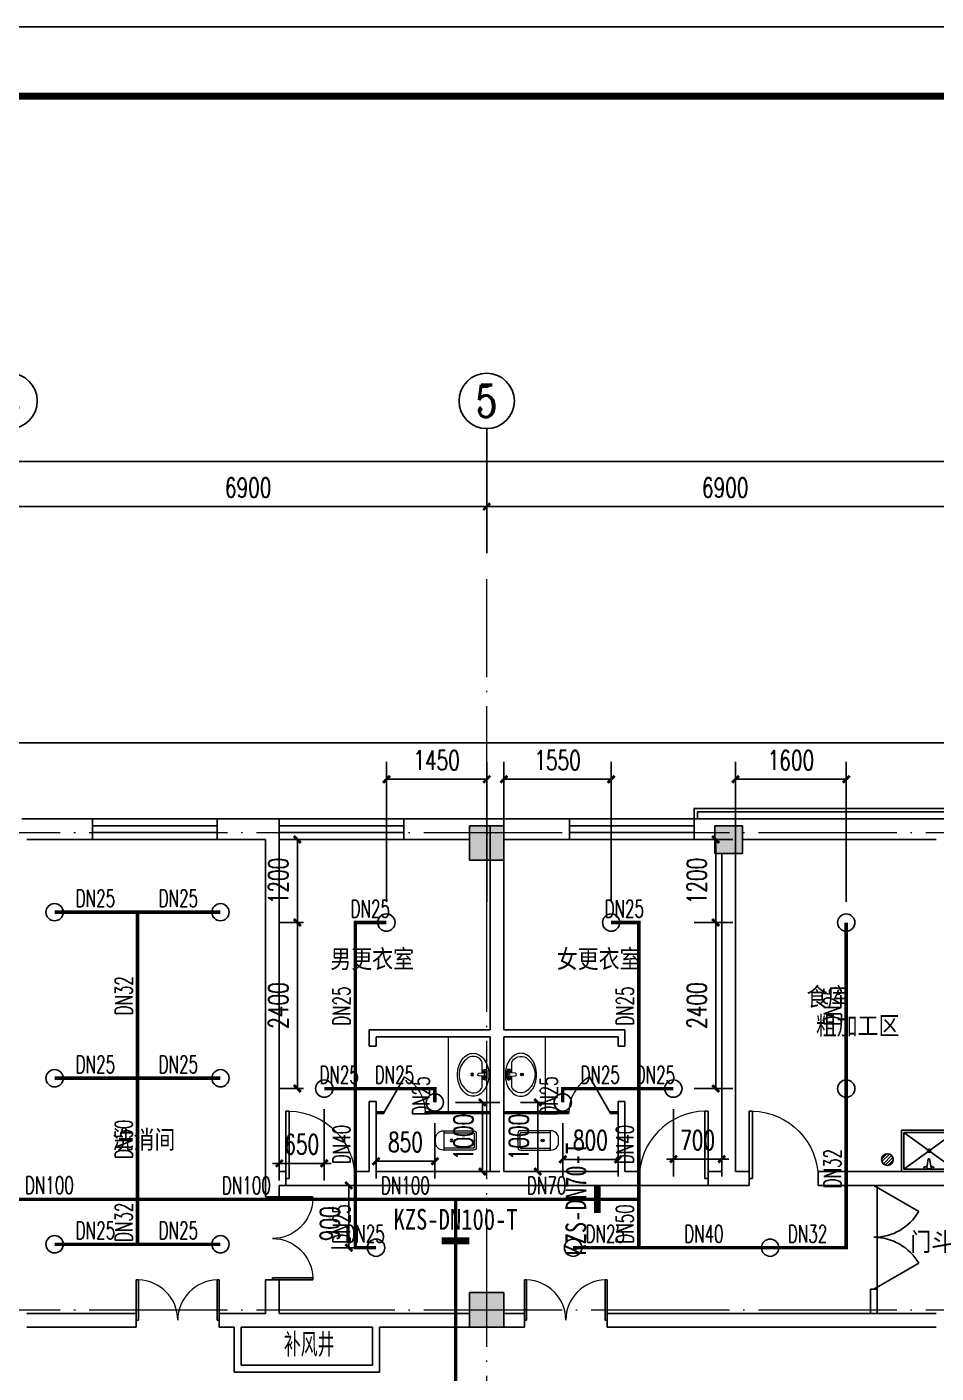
# Model space of a CAD drawing. Extents: x 1475400 to 1714963, y -629303 to -315532.
# Drawn here: x 1622495 to 1635645, y -373725 to -354266 of the extents above; entities that cross this region are included whole.
import ezdxf
from ezdxf.enums import TextEntityAlignment as Align

# ---------------------------------------------------------------- set-up
doc = ezdxf.new("R2010")
doc.units = 0
doc.header["$LTSCALE"] = 1000
doc.linetypes.add('DASH', pattern=[0.35, 0.25, -0.1])
doc.linetypes.add('DOTE', pattern=[2.42, 2, -0.2, 0.02, -0.2])
for name, color, linetype in [('A-ANNO-DIMS', 3, 'Continuous'), ('AXIS', 3, 'Continuous'), ('AXIS_TEXT', 7, 'Continuous'), ('BTTK', 7, 'Continuous'), ('COLUMN', 255, 'Continuous'), ('DOOR_FIRE', 4, 'Continuous'), ('LATRINE', 8, 'Continuous'), ('P-ANNO-DIMS', 4, 'Continuous'), ('P-FLDR', 7, 'Continuous'), ('P-SPRN-IDEN', 4, 'Continuous'), ('P-SPRN-NAZL', 3, 'Continuous'), ('P-SPRN-PIPE', 6, 'Continuous'), ('PUB_DIM', 3, 'Continuous'), ('PUB_HATCH', 8, 'Continuous'), ('PUB_TEXT', 7, 'Continuous'), ('PUB_TITLE', 4, 'Continuous'), ('WALL', 2, 'Continuous'), ('WALL-MOVE', 6, 'Continuous'), ('WINDOW', 4, 'Continuous'), ('建筑底图', 7, 'Continuous'), ('抗震支吊架', 2, 'Continuous'), ('洁具', 253, 'Continuous')]:
    doc.layers.add(name, color=color, linetype=linetype)
doc.layers.add('DOTE', color=8, linetype='DOTE', lineweight=9)
doc.layers.add('LVTRY', color=8, linetype='Continuous', lineweight=9)
doc.styles.add('_TCH_AXIS', font='COMPLEX', dxfattribs={"bigfont": 'GBCBIG'})
doc.styles.add('_TCH_DIM', font='SIMPLEX', dxfattribs={"bigfont": 'GBCBIG'})
doc.styles.add('_TWT_PIPEDN', font='SIMPLEX', dxfattribs={"width": 0.8, "height": 2.5, "bigfont": 'HZTXT'})
doc.styles.add('A_DIM_T3', font='SIMPLEX', dxfattribs={"width": 0.7, "bigfont": 'HZ'})
doc.styles.add('COMPLEX', font='COMPLEX')
doc.styles.add('HZ(TK)', font='geniso.shx', dxfattribs={"width": 0.9, "bigfont": 'hztxt.shx'})
doc.styles.add('kzcad', font='', dxfattribs={"width": 0.8})
doc.styles.get("Standard").update_dxf_attribs({"font": 'geniso.shx', "bigfont": 'hztxt.shx'})
doc.styles.get('kzcad').set_extended_font_data('SimSun')
doc.dimstyles.new('_TCH_ARCH&&100', dxfattribs={"dimtxt": 280, "dimasz": 100, "dimexe": 250, "dimexo": 300, "dimgap": 135, "dimtad": 1, "dimdec": 0, "dimzin": 0, "dimdsep": 46, "dimtxsty": 'A_DIM_T3', "dimblk": 'ARCHTICK', "dimcen": 0.09, "dimclrt": 7, "dimazin": 2, "dimtfac": 1, "dimtdec": 0, "dimtix": 1, "dimtmove": 2, "dimatfit": 3, "dimfxl": 150, "dimtolj": 1, "dimtzin": 0, "dimarcsym": 0})
doc.dimstyles.new('_TWT_ARCH&&100', dxfattribs={"dimtxt": 280, "dimasz": 100, "dimexe": 250, "dimexo": 300, "dimgap": 135, "dimtad": 1, "dimdec": 0, "dimzin": 0, "dimdsep": 46, "dimtxsty": 'A_DIM_T3', "dimblk": 'ARCHTICK', "dimcen": 0.09, "dimclrt": 7, "dimazin": 2, "dimtfac": 1, "dimtdec": 0, "dimtix": 1, "dimtmove": 2, "dimatfit": 3, "dimfxl": 1, "dimtolj": 1, "dimtzin": 0, "dimarcsym": 0})

# ---------------------------------------------------------------- blocks, each defined once
blk = doc.blocks.new('vhtemplate_2019年新竖式图框_A1')
at = {"layer": 'PUB_TITLE', "color": 7}
blk.add_lwpolyline([(0, 594), (841, 594), (841, 0), (0, 0)], close=True, dxfattribs=at)
at = {"layer": 'PUB_TITLE', "const_width": 1}
blk.add_lwpolyline([(25, 10), (831, 10), (831, 584), (25, 584)], close=True, dxfattribs=at)
at = {"layer": 'BTTK', "color": 4, "style": 'HZ(TK)', "width": 0.9}
for tag, p in [('合作单位_001', (795.83, 509.44)), ('建设单位_001', (795.85, 207.44)), ('工程名称_001', (795.62, 174.44)), ('子项名称_001', (805.71, 157.94)), ('图纸名称_001', (795.45, 138.94))]:
    blk.add_attdef(tag, p, '', height=3.5, dxfattribs=at)
for tag, p in [('注册证书号', (808.5, 279)), ('注册印章号', (808.5, 271)), ('设计号', (806, 193)), ('图别', (789.75, 34)), ('图号', (822.25, 34)), ('版本号', (789.75, 26)), ('日期', (822.25, 26))]:
    blk.add_attdef(tag, text='', height=3.5, dxfattribs=at).set_placement(p, align=Align.MIDDLE)
blk = doc.blocks.new('_ArchTick')
at = {"color": 0, "linetype": 'ByBlock', "const_width": 0.4}
blk.add_lwpolyline([(-0.5, -0.5), (0.5, 0.5)], dxfattribs=at)
blk = doc.blocks.new('*D205')
at = {"layer": 'A-ANNO-DIMS', "color": 0, "lineweight": -2, "transparency": 16777216}
for p, q in [((1694914, -301010), (1694914, -300386)), ((1701814, -301010), (1701814, -300386)), ((1694914, -300636), (1701814, -300636))]:
    blk.add_line(p, q, dxfattribs=at)
at = {"layer": 'Defpoints', "color": 0, "transparency": 16777216}
for p in [(1701814, -300636), (1694914, -301310), (1701814, -301310)]:
    blk.add_point(p, dxfattribs=at)
at = {"layer": 'A-ANNO-DIMS', "color": 0, "lineweight": -2, "transparency": 16777216, "xscale": 100, "yscale": 100, "zscale": 100, "rotation": 180}
blk.add_blockref('_ArchTick', (1694914, -300636), dxfattribs=at)
at = {"layer": 'A-ANNO-DIMS', "color": 0, "lineweight": -2, "transparency": 16777216, "xscale": 100, "yscale": 100, "zscale": 100}
blk.add_blockref('_ArchTick', (1701814, -300636), dxfattribs=at)
at = {"layer": 'A-ANNO-DIMS', "color": 7, "transparency": 16777216, "insert": (1698364, -300361), "char_height": 280, "attachment_point": 5, "style": 'A_DIM_T3'}
blk.add_mtext('\\A1;6900', dxfattribs=at)
blk = doc.blocks.new('*D206')
at = {"layer": 'A-ANNO-DIMS', "color": 0, "lineweight": -2, "transparency": 16777216}
for p, q in [((1701814, -301010), (1701814, -300386)), ((1708714, -301010), (1708714, -300386)), ((1701814, -300636), (1708714, -300636))]:
    blk.add_line(p, q, dxfattribs=at)
at = {"layer": 'Defpoints', "color": 0, "transparency": 16777216}
for p in [(1708714, -300636), (1701814, -301310), (1708714, -301310)]:
    blk.add_point(p, dxfattribs=at)
at = {"layer": 'A-ANNO-DIMS', "color": 0, "lineweight": -2, "transparency": 16777216, "xscale": 100, "yscale": 100, "zscale": 100, "rotation": 180}
blk.add_blockref('_ArchTick', (1701814, -300636), dxfattribs=at)
at = {"layer": 'A-ANNO-DIMS', "color": 0, "lineweight": -2, "transparency": 16777216, "xscale": 100, "yscale": 100, "zscale": 100}
blk.add_blockref('_ArchTick', (1708714, -300636), dxfattribs=at)
at = {"layer": 'A-ANNO-DIMS', "color": 7, "transparency": 16777216, "insert": (1705264, -300361), "char_height": 280, "attachment_point": 5, "style": 'A_DIM_T3'}
blk.add_mtext('\\A1;6900', dxfattribs=at)
blk = doc.blocks.new('*D217')
at = {"layer": 'Defpoints', "color": 0, "transparency": 16777216}
for p in [(1708814, -299983), (1672014, -301310), (1708814, -301310)]:
    blk.add_point(p, dxfattribs=at)
at = {"layer": 'PUB_DIM', "color": 0, "lineweight": -2, "transparency": 16777216}
for p, q in [((1672014, -301010), (1672014, -299733)), ((1708814, -301010), (1708814, -299733)), ((1672014, -299983), (1708814, -299983))]:
    blk.add_line(p, q, dxfattribs=at)
at = {"layer": 'PUB_DIM', "color": 0, "lineweight": -2, "transparency": 16777216, "xscale": 100, "yscale": 100, "zscale": 100, "rotation": 180}
blk.add_blockref('_ArchTick', (1672014, -299983), dxfattribs=at)
at = {"layer": 'PUB_DIM', "color": 0, "lineweight": -2, "transparency": 16777216, "xscale": 100, "yscale": 100, "zscale": 100}
blk.add_blockref('_ArchTick', (1708814, -299983), dxfattribs=at)
at = {"layer": 'PUB_DIM', "color": 7, "transparency": 16777216, "insert": (1690414, -299708), "char_height": 280, "attachment_point": 5, "style": 'A_DIM_T3'}
blk.add_mtext('\\A1;36800', dxfattribs=at)
blk = doc.blocks.new('$DorLib2D$00000231')
at = {"color": 0}
for p, q in [((-0.5, 0), (-0.25, 0.433)), ((0.5, 0), (0.25, 0.433))]:
    blk.add_line(p, q, dxfattribs=at)
for centre, start, end in [((-0.5, 0), 0, 60), ((0.5, 0), 120, 180)]:
    blk.add_arc(centre, 0.5, start, end, dxfattribs=at)
blk = doc.blocks.new('$DorLib2D$00000001')
for p, q in [((0.45, 0.975), (0.5, 0.975)), ((0.45, 0), (0.45, 0.975)), ((0.5, 0), (0.5, 0.975)), ((0.5, 0), (0.45, 0))]:
    blk.add_line(p, q)
at = {"lineweight": 13}
blk.add_arc((0.475, 0), 0.975, 91.4693, 180, dxfattribs=at)
blk = doc.blocks.new('$DorLib2D$00000002')
for p, q in [((-0.5, 0), (-0.5, 0.4875)), ((-0.475, 0.4875), (-0.5, 0.4875)), ((-0.475, 0), (-0.475, 0.4875)), ((0.475, 0), (0.475, 0.4875)), ((0.475, 0.4875), (0.5, 0.4875)), ((0.5, 0), (0.5, 0.4875)), ((-0.5, 0), (-0.475, 0)), ((0.5, 0), (0.475, 0))]:
    blk.add_line(p, q)
at = {"lineweight": 13}
for centre, start, end in [((-0.4875, 0), 0, 88.53072), ((0.4875, 0), 91.46928, 180)]:
    blk.add_arc(centre, 0.4875, start, end, dxfattribs=at)
blk = doc.blocks.new('$lvtry$00000196')
at = {"color": 0}
for points in [[(219, -385, 0.106486), (289, -308, 0.130324), (310, -225, 0.130324), (289, -143, 0.106486), (219, -66, 0.084172), (123, -18, 0.073176), (0, 0, 0.073176), (-123, -18, 0.084172), (-219, -66, 0.106486), (-289, -143, 0.130324), (-310, -225, 0.130324), (-289, -308, 0.106486), (-219, -385, 0.084172), (-123, -433, 0.073176), (0, -451, 0.073176), (123, -433, 0.084172)], [(-22, -44), (-17, -142, 1), (21, -142), (26, -44, 0.493794)]]:
    blk.add_lwpolyline(points, format="xyb", close=True, dxfattribs=at)
for points in [[(-218, -329, -0.467303), (-199, -103, -0.154885), (-179, -96), (-17, -96, -0.154885)], [(21, -96), (183, -96, -0.154885), (203, -103, -0.467303), (222, -329, -0.210278), (2, -430, -0.210278), (-218, -329, -0.467303)]]:
    blk.add_lwpolyline(points, format="xyb", dxfattribs=at)
for points in [[(-52, -25), (56, -25)], [(-52, -78), (-20, -78)], [(24, -78), (56, -78)]]:
    blk.add_lwpolyline(points, dxfattribs=at)
for centre, radius in [((-52, -52), 19.4), ((-52, -52), 12.6), ((56, -52), 19.4), ((56, -52), 12.6), ((2, -241), 19.7), ((2, -241), 14.7)]:
    blk.add_circle(centre, radius, dxfattribs=at)
for centre, start, end in [((-52, -52), 90, 270), ((56, -52), 270, 90)]:
    blk.add_arc(centre, 26.5, start, end, dxfattribs=at)
for p in [(2, -62), (2, -241)]:
    blk.add_point(p, dxfattribs=at)
blk = doc.blocks.new('$TCHSYS$APDOOR2D')
blk.add_line((0.5, 0), (0, 0.866))
at = {"lineweight": 13}
blk.add_arc((0.5, 0), 1, 120, 180, dxfattribs=at)
blk = doc.blocks.new('$lvtry$00000201')
at = {"color": 0}
for p, q in [((100, -30, 0), (-100, -30, 0)), ((110, -470, 0), (110, -40, 0)), ((140, -470, 0), (-140, -470, 0))]:
    blk.add_line(p, q, dxfattribs=at)
at = {"color": 0, "elevation": 0}
blk.add_lwpolyline([(140, -40, 0.414214), (100, 0), (-100, 0, 0.414214), (-140, -40), (-140, -480, 0.414214), (-30, -590), (30, -590, 0.414214), (140, -480)], format="xyb", close=True, dxfattribs=at)
blk.add_lwpolyline([(-110, -40), (-110, -470)], dxfattribs=at)
at = {"color": 0}
blk.add_circle((0, -359, 0), 20, dxfattribs=at)
for centre, start, end in [((-100, -40, 0), 90, 180), ((100, -40, 0), 0, 90)]:
    blk.add_arc(centre, 10, start, end, dxfattribs=at)
for p in [(0, 0, 0), (0, -359, 0)]:
    blk.add_point(p, dxfattribs=at)
blk = doc.blocks.new('$WINLIB2D$00000001')
at = {"color": 0}
for points in [[(-0.5, 0.5), (-0.5, -0.5)], [(-0.5, 0.5), (0.5, 0.5)], [(0.5, -0.5), (0.5, 0.5)], [(0.5, 0.167), (-0.5, 0.167)], [(0.5, -0.167), (-0.5, -0.167)], [(-0.5, -0.5), (0.5, -0.5)]]:
    blk.add_lwpolyline(points, dxfattribs=at)
blk = doc.blocks.new('_AXISO')
blk.add_circle((0, 0), 0.5)
at = {"layer": 'AXIS_TEXT', "style": 'COMPLEX', "width": 1.041667}
blk.add_attdef('A', text='', height=0.56, dxfattribs=at).set_placement((-0.25, -0.28), (0.25, -0.28), align=Align.FIT)
blk = doc.blocks.new('$plan$00002809')
at = {"layer": '洁具'}
for p, q in [((33, -33), (380, -285)), ((33, -567), (33, -33)), ((33, -33), (767, -33)), ((420, -285), (767, -33)), ((767, -33), (767, -567)), ((33, -567), (380, -315)), ((383, -300), (417, -300)), ((400, -317), (400, -283)), ((420, -315), (767, -567)), ((767, -567), (33, -567))]:
    blk.add_line(p, q, dxfattribs=at)
blk.add_lwpolyline([(0, -600), (0, 0), (800, 0), (800, -600)], close=True, dxfattribs=at)
for radius in [25, 16.7]:
    blk.add_circle((400, -300), radius, dxfattribs=at)
blk = doc.blocks.new('$TwtSys$00000141')
for p, q in [((-94, 8), (-10, 92)), ((-94, 8), (-10, 92)), ((-87, -35), (35, 87)), ((-87, -35), (35, 87)), ((-66, -66), (66, 66)), ((-66, -66), (66, 66)), ((-32, -87), (88, 33)), ((-32, -87), (88, 33)), ((11, -92), (92, -11)), ((11, -92), (92, -11))]:
    blk.add_line(p, q)
blk.add_circle((0, 0), 94)
blk.add_circle((0, 0), 94)
blk = doc.blocks.new('$TwtSys$00000125')
blk.add_circle((0, 0, 0), 1)
blk = doc.blocks.new('*D503')
at = {"layer": 'Defpoints', "color": 0, "transparency": 16777216}
for p in [(1626406, -367212), (1626795, -367212), (1626795, -369612)]:
    blk.add_point(p, dxfattribs=at)
at = {"layer": 'P-ANNO-DIMS', "color": 0, "lineweight": -2, "transparency": 16777216}
for p, q in [((1626495, -367212), (1626156, -367212)), ((1626406, -369612), (1626406, -367212)), ((1626495, -369612), (1626156, -369612))]:
    blk.add_line(p, q, dxfattribs=at)
at = {"layer": 'P-ANNO-DIMS', "color": 0, "lineweight": -2, "transparency": 16777216, "xscale": 100, "yscale": 100, "zscale": 100}
for p, rotation in [((1626406, -367212), 90), ((1626406, -369612), 270)]:
    blk.add_blockref('_ArchTick', p, dxfattribs=dict(at, rotation=rotation))
at = {"layer": 'P-ANNO-DIMS', "color": 7, "transparency": 16777216, "insert": (1626131, -368412), "char_height": 280, "attachment_point": 5, "rotation": 90, "style": 'A_DIM_T3'}
blk.add_mtext('\\A1;2400', dxfattribs=at)
blk = doc.blocks.new('*D504')
at = {"layer": 'Defpoints', "color": 0, "transparency": 16777216}
for p in [(1626406, -366012), (1626795, -366012), (1626795, -367212)]:
    blk.add_point(p, dxfattribs=at)
at = {"layer": 'P-ANNO-DIMS', "color": 0, "lineweight": -2, "transparency": 16777216}
for p, q in [((1626495, -366012), (1626156, -366012)), ((1626406, -367212), (1626406, -366012)), ((1626495, -367212), (1626156, -367212))]:
    blk.add_line(p, q, dxfattribs=at)
at = {"layer": 'P-ANNO-DIMS', "color": 0, "lineweight": -2, "transparency": 16777216, "xscale": 100, "yscale": 100, "zscale": 100}
for p, rotation in [((1626406, -366012), 90), ((1626406, -367212), 270)]:
    blk.add_blockref('_ArchTick', p, dxfattribs=dict(at, rotation=rotation))
at = {"layer": 'P-ANNO-DIMS', "color": 7, "transparency": 16777216, "insert": (1626131, -366612), "char_height": 280, "attachment_point": 5, "rotation": 90, "style": 'A_DIM_T3'}
blk.add_mtext('\\A1;1200', dxfattribs=at)
blk = doc.blocks.new('*D505')
at = {"layer": 'Defpoints', "color": 0, "transparency": 16777216}
for p in [(1626145, -369612), (1626795, -369612), (1626795, -370693)]:
    blk.add_point(p, dxfattribs=at)
at = {"layer": 'P-ANNO-DIMS', "color": 0, "lineweight": -2, "transparency": 16777216}
for p, q in [((1626145, -369912), (1626145, -370943)), ((1626795, -369912), (1626795, -370943)), ((1626145, -370693), (1626045, -370693)), ((1626145, -370693), (1626795, -370693)), ((1626795, -370693), (1626895, -370693))]:
    blk.add_line(p, q, dxfattribs=at)
at = {"layer": 'P-ANNO-DIMS', "color": 0, "lineweight": -2, "transparency": 16777216, "xscale": 100, "yscale": 100, "zscale": 100}
blk.add_blockref('_ArchTick', (1626145, -370693), dxfattribs=at)
at = {"layer": 'P-ANNO-DIMS', "color": 0, "lineweight": -2, "transparency": 16777216, "xscale": 100, "yscale": 100, "zscale": 100, "rotation": 180}
blk.add_blockref('_ArchTick', (1626795, -370693), dxfattribs=at)
at = {"layer": 'P-ANNO-DIMS', "color": 7, "transparency": 16777216, "insert": (1626470, -370418), "char_height": 280, "attachment_point": 5, "style": 'A_DIM_T3'}
blk.add_mtext('\\A1;650', dxfattribs=at)
blk = doc.blocks.new('*D506')
at = {"layer": 'Defpoints', "color": 0, "transparency": 16777216}
for p in [(1627545, -369812), (1628395, -369812), (1628395, -370662)]:
    blk.add_point(p, dxfattribs=at)
at = {"layer": 'P-ANNO-DIMS', "color": 0, "lineweight": -2, "transparency": 16777216}
for p, q in [((1627545, -370112), (1627545, -370912)), ((1628395, -370112), (1628395, -370912)), ((1627545, -370662), (1628395, -370662))]:
    blk.add_line(p, q, dxfattribs=at)
at = {"layer": 'P-ANNO-DIMS', "color": 0, "lineweight": -2, "transparency": 16777216, "xscale": 100, "yscale": 100, "zscale": 100, "rotation": 180}
blk.add_blockref('_ArchTick', (1627545, -370662), dxfattribs=at)
at = {"layer": 'P-ANNO-DIMS', "color": 0, "lineweight": -2, "transparency": 16777216, "xscale": 100, "yscale": 100, "zscale": 100}
blk.add_blockref('_ArchTick', (1628395, -370662), dxfattribs=at)
at = {"layer": 'P-ANNO-DIMS', "color": 7, "transparency": 16777216, "insert": (1627970, -370387), "char_height": 280, "attachment_point": 5, "style": 'A_DIM_T3'}
blk.add_mtext('\\A1;850', dxfattribs=at)
blk = doc.blocks.new('*D507')
at = {"layer": 'Defpoints', "color": 0, "transparency": 16777216}
for p in [(1628395, -369812), (1629083, -369812), (1628395, -370812)]:
    blk.add_point(p, dxfattribs=at)
at = {"layer": 'P-ANNO-DIMS', "color": 0, "lineweight": -2, "transparency": 16777216}
for p, q in [((1628695, -369812), (1629333, -369812)), ((1629083, -370812), (1629083, -369812)), ((1628695, -370812), (1629333, -370812))]:
    blk.add_line(p, q, dxfattribs=at)
at = {"layer": 'P-ANNO-DIMS', "color": 0, "lineweight": -2, "transparency": 16777216, "xscale": 100, "yscale": 100, "zscale": 100}
for p, rotation in [((1629083, -369812), 90), ((1629083, -370812), 270)]:
    blk.add_blockref('_ArchTick', p, dxfattribs=dict(at, rotation=rotation))
at = {"layer": 'P-ANNO-DIMS', "color": 7, "transparency": 16777216, "insert": (1628808, -370312), "char_height": 280, "attachment_point": 5, "rotation": 90, "style": 'A_DIM_T3'}
blk.add_mtext('\\A1;1000', dxfattribs=at)
blk = doc.blocks.new('*D508')
at = {"layer": 'Defpoints', "color": 0, "transparency": 16777216}
for p in [(1629883, -369812), (1630245, -369812), (1630245, -370812)]:
    blk.add_point(p, dxfattribs=at)
at = {"layer": 'P-ANNO-DIMS', "color": 0, "lineweight": -2, "transparency": 16777216}
for p, q in [((1629945, -369812), (1629633, -369812)), ((1629883, -370812), (1629883, -369812)), ((1629945, -370812), (1629633, -370812))]:
    blk.add_line(p, q, dxfattribs=at)
at = {"layer": 'P-ANNO-DIMS', "color": 0, "lineweight": -2, "transparency": 16777216, "xscale": 100, "yscale": 100, "zscale": 100}
for p, rotation in [((1629883, -369812), 90), ((1629883, -370812), 270)]:
    blk.add_blockref('_ArchTick', p, dxfattribs=dict(at, rotation=rotation))
at = {"layer": 'P-ANNO-DIMS', "color": 7, "transparency": 16777216, "insert": (1629608, -370312), "char_height": 280, "attachment_point": 5, "rotation": 90, "style": 'A_DIM_T3'}
blk.add_mtext('\\A1;1000', dxfattribs=at)
blk = doc.blocks.new('*D509')
at = {"layer": 'Defpoints', "color": 0, "transparency": 16777216}
for p in [(1630245, -369812), (1631045, -369812), (1631045, -370635)]:
    blk.add_point(p, dxfattribs=at)
at = {"layer": 'P-ANNO-DIMS', "color": 0, "lineweight": -2, "transparency": 16777216}
for p, q in [((1630245, -370112), (1630245, -370885)), ((1631045, -370112), (1631045, -370885)), ((1630245, -370635), (1631045, -370635))]:
    blk.add_line(p, q, dxfattribs=at)
at = {"layer": 'P-ANNO-DIMS', "color": 0, "lineweight": -2, "transparency": 16777216, "xscale": 100, "yscale": 100, "zscale": 100, "rotation": 180}
blk.add_blockref('_ArchTick', (1630245, -370635), dxfattribs=at)
at = {"layer": 'P-ANNO-DIMS', "color": 0, "lineweight": -2, "transparency": 16777216, "xscale": 100, "yscale": 100, "zscale": 100}
blk.add_blockref('_ArchTick', (1631045, -370635), dxfattribs=at)
at = {"layer": 'P-ANNO-DIMS', "color": 7, "transparency": 16777216, "insert": (1630645, -370360), "char_height": 280, "attachment_point": 5, "style": 'A_DIM_T3'}
blk.add_mtext('\\A1;800', dxfattribs=at)
blk = doc.blocks.new('*D510')
at = {"layer": 'Defpoints', "color": 0, "transparency": 16777216}
for p in [(1631845, -367212), (1632457, -367212), (1631845, -369612)]:
    blk.add_point(p, dxfattribs=at)
at = {"layer": 'P-ANNO-DIMS', "color": 0, "lineweight": -2, "transparency": 16777216}
for p, q in [((1632145, -367212), (1632707, -367212)), ((1632457, -369612), (1632457, -367212)), ((1632145, -369612), (1632707, -369612))]:
    blk.add_line(p, q, dxfattribs=at)
at = {"layer": 'P-ANNO-DIMS', "color": 0, "lineweight": -2, "transparency": 16777216, "xscale": 100, "yscale": 100, "zscale": 100}
for p, rotation in [((1632457, -367212), 90), ((1632457, -369612), 270)]:
    blk.add_blockref('_ArchTick', p, dxfattribs=dict(at, rotation=rotation))
at = {"layer": 'P-ANNO-DIMS', "color": 7, "transparency": 16777216, "insert": (1632182, -368412), "char_height": 280, "attachment_point": 5, "rotation": 90, "style": 'A_DIM_T3'}
blk.add_mtext('\\A1;2400', dxfattribs=at)
blk = doc.blocks.new('*D511')
at = {"layer": 'Defpoints', "color": 0, "transparency": 16777216}
for p in [(1631845, -366012), (1632457, -366012), (1631845, -367212)]:
    blk.add_point(p, dxfattribs=at)
at = {"layer": 'P-ANNO-DIMS', "color": 0, "lineweight": -2, "transparency": 16777216}
for p, q in [((1632145, -366012), (1632707, -366012)), ((1632457, -367212), (1632457, -366012)), ((1632145, -367212), (1632707, -367212))]:
    blk.add_line(p, q, dxfattribs=at)
at = {"layer": 'P-ANNO-DIMS', "color": 0, "lineweight": -2, "transparency": 16777216, "xscale": 100, "yscale": 100, "zscale": 100}
for p, rotation in [((1632457, -366012), 90), ((1632457, -367212), 270)]:
    blk.add_blockref('_ArchTick', p, dxfattribs=dict(at, rotation=rotation))
at = {"layer": 'P-ANNO-DIMS', "color": 7, "transparency": 16777216, "insert": (1632182, -366612), "char_height": 280, "attachment_point": 5, "rotation": 90, "style": 'A_DIM_T3'}
blk.add_mtext('\\A1;1200', dxfattribs=at)
blk = doc.blocks.new('*D512')
at = {"layer": 'Defpoints', "color": 0, "transparency": 16777216}
for p in [(1629145, -365141), (1627695, -367212), (1629145, -367212)]:
    blk.add_point(p, dxfattribs=at)
at = {"layer": 'P-ANNO-DIMS', "color": 0, "lineweight": -2, "transparency": 16777216}
for p, q in [((1627695, -366912), (1627695, -364891)), ((1629145, -366912), (1629145, -364891)), ((1627695, -365141), (1629145, -365141))]:
    blk.add_line(p, q, dxfattribs=at)
at = {"layer": 'P-ANNO-DIMS', "color": 0, "lineweight": -2, "transparency": 16777216, "xscale": 100, "yscale": 100, "zscale": 100, "rotation": 180}
blk.add_blockref('_ArchTick', (1627695, -365141), dxfattribs=at)
at = {"layer": 'P-ANNO-DIMS', "color": 0, "lineweight": -2, "transparency": 16777216, "xscale": 100, "yscale": 100, "zscale": 100}
blk.add_blockref('_ArchTick', (1629145, -365141), dxfattribs=at)
at = {"layer": 'P-ANNO-DIMS', "color": 7, "transparency": 16777216, "insert": (1628420, -364866), "char_height": 280, "attachment_point": 5, "style": 'A_DIM_T3'}
blk.add_mtext('\\A1;1450', dxfattribs=at)
blk = doc.blocks.new('*D513')
at = {"layer": 'Defpoints', "color": 0, "transparency": 16777216}
for p in [(1630945, -365141), (1629395, -367212), (1630945, -367212)]:
    blk.add_point(p, dxfattribs=at)
at = {"layer": 'P-ANNO-DIMS', "color": 0, "lineweight": -2, "transparency": 16777216}
for p, q in [((1629395, -366912), (1629395, -364891)), ((1630945, -366912), (1630945, -364891)), ((1629395, -365141), (1630945, -365141))]:
    blk.add_line(p, q, dxfattribs=at)
at = {"layer": 'P-ANNO-DIMS', "color": 0, "lineweight": -2, "transparency": 16777216, "xscale": 100, "yscale": 100, "zscale": 100, "rotation": 180}
blk.add_blockref('_ArchTick', (1629395, -365141), dxfattribs=at)
at = {"layer": 'P-ANNO-DIMS', "color": 0, "lineweight": -2, "transparency": 16777216, "xscale": 100, "yscale": 100, "zscale": 100}
blk.add_blockref('_ArchTick', (1630945, -365141), dxfattribs=at)
at = {"layer": 'P-ANNO-DIMS', "color": 7, "transparency": 16777216, "insert": (1630170, -364866), "char_height": 280, "attachment_point": 5, "style": 'A_DIM_T3'}
blk.add_mtext('\\A1;1550', dxfattribs=at)
blk = doc.blocks.new('*D514')
at = {"layer": 'Defpoints', "color": 0, "transparency": 16777216}
for p in [(1631845, -369612), (1632545, -369612), (1632545, -370632)]:
    blk.add_point(p, dxfattribs=at)
at = {"layer": 'P-ANNO-DIMS', "color": 0, "lineweight": -2, "transparency": 16777216}
for p, q in [((1631845, -369912), (1631845, -370882)), ((1632545, -369912), (1632545, -370882)), ((1631845, -370632), (1631745, -370632)), ((1631845, -370632), (1632545, -370632)), ((1632545, -370632), (1632645, -370632))]:
    blk.add_line(p, q, dxfattribs=at)
at = {"layer": 'P-ANNO-DIMS', "color": 0, "lineweight": -2, "transparency": 16777216, "xscale": 100, "yscale": 100, "zscale": 100}
blk.add_blockref('_ArchTick', (1631845, -370632), dxfattribs=at)
at = {"layer": 'P-ANNO-DIMS', "color": 0, "lineweight": -2, "transparency": 16777216, "xscale": 100, "yscale": 100, "zscale": 100, "rotation": 180}
blk.add_blockref('_ArchTick', (1632545, -370632), dxfattribs=at)
at = {"layer": 'P-ANNO-DIMS', "color": 7, "transparency": 16777216, "insert": (1632195, -370357), "char_height": 280, "attachment_point": 5, "style": 'A_DIM_T3'}
blk.add_mtext('\\A1;700', dxfattribs=at)
blk = doc.blocks.new('*D517')
at = {"layer": 'Defpoints', "color": 0, "transparency": 16777216}
for p in [(1634345, -365141), (1632745, -367212), (1634345, -367212)]:
    blk.add_point(p, dxfattribs=at)
at = {"layer": 'P-ANNO-DIMS', "color": 0, "lineweight": -2, "transparency": 16777216}
for p, q in [((1632745, -366912), (1632745, -364891)), ((1634345, -366912), (1634345, -364891)), ((1632745, -365141), (1634345, -365141))]:
    blk.add_line(p, q, dxfattribs=at)
at = {"layer": 'P-ANNO-DIMS', "color": 0, "lineweight": -2, "transparency": 16777216, "xscale": 100, "yscale": 100, "zscale": 100, "rotation": 180}
blk.add_blockref('_ArchTick', (1632745, -365141), dxfattribs=at)
at = {"layer": 'P-ANNO-DIMS', "color": 0, "lineweight": -2, "transparency": 16777216, "xscale": 100, "yscale": 100, "zscale": 100}
blk.add_blockref('_ArchTick', (1634345, -365141), dxfattribs=at)
at = {"layer": 'P-ANNO-DIMS', "color": 7, "transparency": 16777216, "insert": (1633545, -364866), "char_height": 280, "attachment_point": 5, "style": 'A_DIM_T3'}
blk.add_mtext('\\A1;1600', dxfattribs=at)
blk = doc.blocks.new('*D521')
at = {"layer": 'Defpoints', "color": 0, "transparency": 16777216}
for p in [(1627150, -371012), (1627545, -371012), (1627545, -371912)]:
    blk.add_point(p, dxfattribs=at)
at = {"layer": 'P-ANNO-DIMS', "color": 0, "lineweight": -2, "transparency": 16777216}
for p, q in [((1627245, -371012), (1626900, -371012)), ((1627150, -371912), (1627150, -371012)), ((1627245, -371912), (1626900, -371912))]:
    blk.add_line(p, q, dxfattribs=at)
at = {"layer": 'P-ANNO-DIMS', "color": 0, "lineweight": -2, "transparency": 16777216, "xscale": 100, "yscale": 100, "zscale": 100}
for p, rotation in [((1627150, -371012), 90), ((1627150, -371912), 270)]:
    blk.add_blockref('_ArchTick', p, dxfattribs=dict(at, rotation=rotation))
at = {"layer": 'P-ANNO-DIMS', "color": 7, "transparency": 16777216, "insert": (1626875, -371566), "char_height": 280, "attachment_point": 5, "rotation": 90, "style": 'A_DIM_T3'}
blk.add_mtext('\\A1;900', dxfattribs=at)
blk = doc.blocks.new('cDC')
at = {"layer": 'PUB_HATCH'}
for points in [[(1702063.9, -305748), (1702063.9, -305248), (1701563.9, -305248), (1701563.9, -305748)], [(1705513.9, -305648), (1705513.9, -305248), (1705113.9, -305248), (1705113.9, -305648)], [(1702063.9, -312498), (1702063.9, -311998), (1701563.9, -311998), (1701563.9, -312498)]]:
    blk.add_hatch(color=256, dxfattribs=at).paths.add_polyline_path(points)
for points in [[(1691726.9, -304048), (1710013.9, -304048), (1710013.9, -309898)], [(1708913.9, -309247.7), (1709063.9, -309247.7), (1709063.9, -304998), (1708913.9, -304998), (1704814.2, -304998), (1704814.2, -305148)], [(1708913.9, -309197.7), (1709013.9, -309197.7), (1709013.9, -305048), (1708913.9, -305048), (1704864.2, -305048), (1704864.2, -305148)]]:
    blk.add_lwpolyline(points)
at = {"layer": 'AXIS'}
blk.add_line((1701813.9, -301309.6), (1701813.9, -299507.6), dxfattribs=at)
at = {"layer": 'COLUMN'}
for p, q in [((1702063.9, -305248), (1701563.9, -305248)), ((1701563.9, -305248), (1701563.9, -305748)), ((1702063.9, -305748), (1702063.9, -305248)), ((1705513.9, -305248), (1705113.9, -305248)), ((1705113.9, -305248), (1705113.9, -305648)), ((1705513.9, -305648), (1705513.9, -305248)), ((1705113.9, -305648), (1705513.9, -305648)), ((1701563.9, -305748), (1702063.9, -305748)), ((1702063.9, -311998), (1701563.9, -311998)), ((1701563.9, -311998), (1701563.9, -312498)), ((1702063.9, -312498), (1702063.9, -311998)), ((1701563.9, -312498), (1702063.9, -312498))]:
    blk.add_line(p, q, dxfattribs=at)
at = {"layer": 'DOTE'}
for p, q in [((1701813.9, -344239.7), (1701813.9, -301683.3)), ((1667024.4, -305348), (1711285.5, -305348)), ((1667024.4, -312248), (1711285.5, -312248))]:
    blk.add_line(p, q, dxfattribs=at)
at = {"layer": 'LATRINE', "color": 8}
for p, q in [((1700326.1, -309385.5), (1700213.9, -309385.5)), ((1700326.1, -309410.5), (1700326.1, -309385.5)), ((1701863.9, -309385.5), (1700926.1, -309385.5)), ((1700926.1, -309385.5), (1700926.1, -309410.5)), ((1703001.7, -309385.5), (1702063.9, -309385.5)), ((1703713.9, -309385.5), (1703601.7, -309385.5)), ((1703601.7, -309385.5), (1703601.7, -309410.5)), ((1700213.9, -309410.5), (1700326.1, -309410.5)), ((1700926.1, -309410.5), (1701863.9, -309410.5)), ((1702063.9, -309410.5), (1703001.7, -309410.5)), ((1703601.7, -309410.5), (1703713.9, -309410.5))]:
    blk.add_line(p, q, dxfattribs=at)
at = {"layer": 'LATRINE'}
for p, q in [((1701863.9, -309410.5), (1701863.9, -309385.5)), ((1702063.9, -309385.5), (1702063.9, -309410.5)), ((1703001.7, -309410.5), (1703001.7, -309385.5))]:
    blk.add_line(p, q, dxfattribs=at)
at = {"layer": 'LVTRY', "color": 8}
for points in [[(1701863.9, -308298), (1701863.9, -309398), (1701263.9, -309398), (1701263.9, -308298)], [(1702063.9, -308298), (1702063.9, -309398), (1702663.9, -309398), (1702663.9, -308298)]]:
    blk.add_lwpolyline(points, close=True, dxfattribs=at)
at = {"layer": 'WALL'}
for p, q in [((1696113.9, -305148), (1695088.9, -305148)), ((1696113.9, -305448), (1696113.9, -305148)), ((1698713.9, -305148), (1697913.9, -305148)), ((1697913.9, -305148), (1697913.9, -305448)), ((1698813.9, -305148), (1698713.9, -305148)), ((1698813.9, -305448), (1698813.9, -305148)), ((1701813.9, -305148), (1700613.9, -305148)), ((1700613.9, -305148), (1700613.9, -305448)), ((1703013.9, -305148), (1701813.9, -305148)), ((1703013.9, -305448), (1703013.9, -305148)), ((1705313.9, -305148), (1704813.9, -305148)), ((1704813.9, -305148), (1704813.9, -305448)), ((1705413.9, -305148), (1705313.9, -305148)), ((1705413.9, -305248), (1705413.9, -305148)), ((1708913.9, -305148), (1705413.9, -305148)), ((1695163.9, -305448), (1696113.9, -305448)), ((1697913.9, -305448), (1698613.9, -305448)), ((1698613.9, -305448), (1698613.9, -310348)), ((1698813.9, -305448), (1698813.9, -310248)), ((1700613.9, -305448), (1701563.9, -305448)), ((1702063.9, -305448), (1703013.9, -305448)), ((1704813.9, -305448), (1705113.9, -305448)), ((1705313.9, -305348), (1705313.9, -305348)), ((1705363.9, -305348), (1705363.9, -305348)), ((1705413.9, -305348), (1705413.9, -305348)), ((1708313.9, -305448), (1705513.9, -305448)), ((1705213.9, -305648), (1705213.9, -310248)), ((1705413.9, -305648), (1705413.9, -310248)), ((1701863.9, -305748), (1701863.9, -308198)), ((1702063.9, -305748), (1702063.9, -308198)), ((1700113.9, -308198), (1700113.9, -308433.3)), ((1701863.9, -308198), (1700113.9, -308198)), ((1702063.9, -308198), (1703813.9, -308198)), ((1703813.9, -308433.3), (1703813.9, -308198)), ((1700213.9, -308433.3), (1700213.9, -308298)), ((1701863.9, -308298), (1700213.9, -308298)), ((1701863.9, -308298), (1701863.9, -310248)), ((1702063.9, -308298), (1702063.9, -310248)), ((1702063.9, -308298), (1703713.9, -308298)), ((1703713.9, -308298), (1703713.9, -308433.3)), ((1700113.9, -308433.3), (1700213.9, -308433.3)), ((1703713.9, -308433.3), (1703813.9, -308433.3)), ((1700213.9, -309233.3), (1700113.9, -309233.3)), ((1700113.9, -309233.3), (1700113.9, -309398)), ((1700113.9, -309398), (1700113.9, -310248)), ((1700213.9, -309398), (1700213.9, -309233.3)), ((1700213.9, -309398), (1700213.9, -310248)), ((1703813.9, -309233.3), (1703713.9, -309233.3)), ((1703713.9, -309233.3), (1703713.9, -309398)), ((1703713.9, -309398), (1703713.9, -310248)), ((1703813.9, -309398), (1703813.9, -309233.3)), ((1703813.9, -309398), (1703813.9, -310248)), ((1698613.9, -310348), (1698613.9, -310615)), ((1698909.1, -310248), (1698813.9, -310248)), ((1698909.1, -310448), (1698909.1, -310248)), ((1700113.9, -310248), (1699909.1, -310248)), ((1699909.1, -310248), (1699909.1, -310448)), ((1701863.9, -310248), (1700213.9, -310248)), ((1703713.9, -310248), (1702063.9, -310248)), ((1704018.6, -310248), (1703813.9, -310248)), ((1704018.6, -310448), (1704018.6, -310248)), ((1705213.9, -310248), (1705018.6, -310248)), ((1705018.6, -310248), (1705018.6, -310448)), ((1705609.1, -310248), (1705413.9, -310248)), ((1705609.1, -310448), (1705609.1, -310248)), ((1707413.9, -310248), (1706609.1, -310248)), ((1706609.1, -310248), (1706609.1, -310448)), ((1708613.9, -310248), (1707413.9, -310248)), ((1698813.9, -310448), (1698909.1, -310448)), ((1698813.9, -310615), (1698813.9, -310448)), ((1699909.1, -310448), (1700163.9, -310448)), ((1701963.9, -310448), (1700163.9, -310448)), ((1703763.9, -310448), (1701963.9, -310448)), ((1703763.9, -310448), (1704018.6, -310448)), ((1705018.6, -310448), (1705313.9, -310448)), ((1705313.9, -310448), (1705609.1, -310448)), ((1706609.1, -310448), (1707413.9, -310448)), ((1708613.9, -310448), (1707413.9, -310448)), ((1698613.9, -310615), (1698813.9, -310615)), ((1698813.9, -311815), (1698613.9, -311815)), ((1698613.9, -311815), (1698613.9, -312298)), ((1698813.9, -312298), (1698813.9, -311815)), ((1696745.6, -312298), (1695163.9, -312298)), ((1696745.6, -312498), (1696745.6, -312298)), ((1698213.9, -312298), (1697945.6, -312298)), ((1697945.6, -312298), (1697945.6, -312498)), ((1698613.9, -312298), (1698213.9, -312298)), ((1700214, -312298), (1698813.9, -312298)), ((1701563.9, -312298), (1700214, -312298)), ((1702358.7, -312298), (1702063.9, -312298)), ((1702358.7, -312498), (1702358.7, -312298)), ((1707413.9, -312298), (1703558.7, -312298)), ((1703558.7, -312298), (1703558.7, -312498)), ((1708313.9, -312298), (1707413.9, -312298)), ((1695163.9, -312498), (1696745.6, -312498)), ((1697945.6, -312498), (1698163.9, -312498)), ((1698163.9, -312498), (1698163.9, -313148)), ((1698713.9, -312498), (1698263.9, -312498)), ((1698263.9, -312498), (1698263.9, -313048)), ((1700164, -312498), (1698713.9, -312498)), ((1700164, -312498), (1700164, -313048)), ((1701563.9, -312498), (1700264, -312498)), ((1700264, -312498), (1700264, -313148)), ((1702063.9, -312498), (1702358.7, -312498)), ((1703558.7, -312498), (1707413.9, -312498)), ((1708313.9, -312498), (1707413.9, -312498)), ((1700164, -313048), (1698263.9, -313048)), ((1700264, -313148), (1698163.9, -313148))]:
    blk.add_line(p, q, dxfattribs=at)
at = {"layer": 'WALL-MOVE'}
for p, q in [((1707363.9, -310448), (1707463.9, -310448)), ((1707463.9, -311948), (1707363.9, -311948)), ((1707363.9, -311948), (1707363.9, -312298)), ((1707463.9, -312298), (1707463.9, -311948))]:
    blk.add_line(p, q, dxfattribs=at)
at = {"layer": 'WINDOW', "linetype": 'DASH'}
for p, q in [((1700213.9, -308433.3), (1700113.9, -308433.3)), ((1703813.9, -308433.3), (1703713.9, -308433.3)), ((1700113.9, -309233.3), (1700213.9, -309233.3)), ((1703713.9, -309233.3), (1703813.9, -309233.3))]:
    blk.add_line(p, q, dxfattribs=at)
at = {"layer": 'WINDOW'}
for p, q in [((1699909.1, -310448), (1698909.1, -310448)), ((1705018.6, -310448), (1704018.6, -310448)), ((1707463.9, -310448), (1707463.9, -311948))]:
    blk.add_line(p, q, dxfattribs=at)
at = {"layer": '洁具'}
for p, q in [((1708199.8, -310063.9), (1708179, -310186.7)), ((1708220.6, -310063.9), (1708199.8, -310063.9)), ((1708241.5, -310186.7), (1708220.6, -310063.9)), ((1708241.5, -310207.1), (1708179, -310207.1))]:
    blk.add_line(p, q, dxfattribs=at)
for centre in [(1708158.1, -310196.9), (1708262.3, -310196.9)]:
    blk.add_ellipse(centre, major_axis=(-20.8, 0), ratio=0.9817772, start_param=3.1415927, end_param=9.424778, dxfattribs=at)
at = {"layer": 'AXIS'}
ref = blk.add_blockref('_AXISO', (1694913.9, -299107.6), dxfattribs=dict(at, xscale=800, yscale=800, zscale=800))
ref.add_attrib('A', '4', dxfattribs={"layer": 'AXIS_TEXT', "height": 445.4, "style": '_TCH_AXIS'}).set_placement((1694744.2, -299330.3), (1695083.6, -299330.3), align=Align.FIT)
ref = blk.add_blockref('_AXISO', (1701813.9, -299107.6), dxfattribs=dict(at, xscale=800, yscale=800, zscale=800))
ref.add_attrib('A', '5', dxfattribs={"layer": 'AXIS_TEXT', "height": 465.9, "style": '_TCH_AXIS'}).set_placement((1701658.6, -299340.6), (1701969.2, -299340.6), align=Align.FIT)
at = {"layer": 'DOOR_FIRE', "xscale": -1200, "yscale": 1200, "zscale": 200, "rotation": 270}
blk.add_blockref('$DorLib2D$00000002', (1698713.9, -311215), dxfattribs=at)
at = {"layer": 'DOOR_FIRE', "xscale": 1200, "yscale": 1200, "zscale": 200}
for p in [(1697345.6, -312398), (1702958.7, -312398)]:
    blk.add_blockref('$DorLib2D$00000002', p, dxfattribs=at)
at = {"layer": 'LATRINE', "color": 8, "yscale": 600, "zscale": 25}
for p, xscale in [((1700626.1, -309398), -600), ((1703301.7, -309398), 600)]:
    blk.add_blockref('$TCHSYS$APDOOR2D', p, dxfattribs=dict(at, xscale=xscale))
at = {"layer": 'LVTRY', "color": 8, "xscale": -1, "rotation": 270}
for name, p in [('$lvtry$00000196', (1701843.9, -308848)), ('$lvtry$00000201', (1701663.9, -309798))]:
    blk.add_blockref(name, p, dxfattribs=at)
at = {"layer": 'LVTRY', "color": 8, "rotation": 90}
for name, p in [('$lvtry$00000196', (1702083.9, -308848)), ('$lvtry$00000201', (1702263.9, -309798))]:
    blk.add_blockref(name, p, dxfattribs=at)
at = {"layer": 'P-FLDR', "xscale": 0.8999999991, "yscale": 0.8999999991, "zscale": 0.8999999991, "rotation": 180}
blk.add_blockref('$TwtSys$00000141', (1707610.3, -310074.6), dxfattribs=at)
at = {"layer": 'WINDOW'}
for name, p, xscale, yscale, zscale, rotation in [('$WINLIB2D$00000001', (1697013.9, -305298), -1800, 300, -1800, 180), ('$WINLIB2D$00000001', (1699713.9, -305298), -1800, 300, -1800, 180), ('$WINLIB2D$00000001', (1703913.9, -305298), 1800, 300, 1800, 180), ('$DorLib2D$00000231', (1707413.9, -311198), 1500, 1500, 1500, 270)]:
    blk.add_blockref(name, p, dxfattribs=dict(at, xscale=xscale, yscale=yscale, zscale=zscale, rotation=rotation))
at = {"layer": 'WINDOW', "yscale": 1000}
for p, xscale, zscale in [((1699409.1, -310348), -1000, 1000), ((1704518.6, -310348), 1000, -1000), ((1706109.1, -310348), -1000, 1000)]:
    blk.add_blockref('$DorLib2D$00000001', p, dxfattribs=dict(at, xscale=xscale, zscale=zscale))
at = {"layer": '洁具'}
blk.add_blockref('$plan$00002809', (1707813.8, -309648), dxfattribs=at)
at = {"layer": 'PUB_TEXT'}
for s, p in [('男更衣室', (1699553, -307335.9)), ('女更衣室', (1702828.6, -307335.9)), ('食库', (1706442, -307881.6)), ('粗加工区', (1706573.8, -308299.7)), ('洗消间', (1696402.7, -309947.2)), ('门斗', (1707941.4, -311424.4))]:
    blk.add_text(s, height=302.47, dxfattribs=at).set_placement(p)
at = {"layer": 'PUB_TEXT', "color": 7, "style": '_TCH_DIM'}
blk.add_text('补风井', height=337.59, dxfattribs=at).set_placement((1698880.9, -312922))
at = {"layer": 'A-ANNO-DIMS'}
for p1, p2, picture, middle in [((1694913.9, -301309.6), (1701813.9, -301309.6), '*D205', (1698363.9, -300361)), ((1701813.9, -301309.6), (1708713.9, -301309.6), '*D206', (1705263.9, -300361))]:
    dim = blk.add_aligned_dim(p1=p1, p2=p2, distance=673.6, dimstyle='_TCH_ARCH&&100', dxfattribs=at)
    dim.commit()
    dim.dimension.update_dxf_attribs({"geometry": picture, "text_midpoint": middle})
at = {"layer": 'PUB_DIM'}
dim = blk.add_aligned_dim(p1=(1672013.9, -301309.6), p2=(1708813.9, -301309.6), distance=1326.5, dimstyle='_TCH_ARCH&&100', dxfattribs=at)
dim.commit()
dim.dimension.update_dxf_attribs({"geometry": '*D217', "text_midpoint": (1690413.9, -299708.1)})

msp = doc.modelspace()

# ---------------------------------------------------------------- hatches: boundary and pattern name
at = {"layer": 'P-SPRN-PIPE'}
for points in [[(1627244.6, -367212.2), (1627244.6, -367187.2), (1627219.6, -367187.2)], [(1627244.6, -367212.2), (1627219.6, -367212.2), (1627219.6, -367187.2)], [(1631344.6, -367212.2), (1631344.6, -367187.2), (1631369.6, -367187.2)], [(1631344.6, -367212.2), (1631369.6, -367212.2), (1631369.6, -367187.2)], [(1628394.6, -369612.2), (1628394.6, -369587.2), (1628419.6, -369587.2)], [(1628394.6, -369612.2), (1628419.6, -369612.2), (1628419.6, -369587.2)], [(1630244.6, -369612.2), (1630244.6, -369587.2), (1630219.6, -369587.2)], [(1630244.6, -369612.2), (1630219.6, -369612.2), (1630219.6, -369587.2)], [(1627244.6, -371912.2), (1627219.6, -371912.2), (1627219.6, -371937.2)], [(1627244.6, -371912.2), (1627244.6, -371937.2), (1627219.6, -371937.2)], [(1634344.6, -371912.2), (1634369.6, -371912.2), (1634369.6, -371937.2)], [(1634344.6, -371912.2), (1634344.6, -371937.2), (1634369.6, -371937.2)]]:
    msp.add_hatch(color=256, dxfattribs=at).paths.add_polyline_path(points)

# ---------------------------------------------------------------- linework, layer by layer
for p, q in [((1629194.6, -366312.2), (1629194.6, -365812.2)), ((1632744.6, -366212.2), (1632744.6, -365812.2))]:
    msp.add_line(p, q)
at = {"layer": 'P-SPRN-PIPE', "const_width": 50}
for points in [[(1622894.6, -367062.2), (1624094.6, -367062.2)], [(1624094.6, -367062.2), (1624094.6, -369462.2)], [(1624094.6, -367062.2), (1625294.6, -367062.2)], [(1627694.6, -367212.2), (1627244.6, -367212.2)], [(1627244.6, -369612.2), (1627244.6, -367212.2)], [(1630944.6, -367212.2), (1631344.6, -367212.2)], [(1631344.6, -369612.2), (1631344.6, -367212.2)], [(1634344.6, -367212.2), (1634344.6, -369612.2)], [(1622894.6, -369462.2), (1624094.6, -369462.2)], [(1624094.6, -369462.2), (1625294.6, -369462.2)], [(1624094.6, -369462.2), (1624094.6, -371212.2)], [(1626794.6, -369612.2), (1627244.6, -369612.2)], [(1627244.6, -369612.2), (1628394.6, -369612.2)], [(1627244.6, -371212.2), (1627244.6, -369612.2)], [(1628394.6, -369812.2), (1628394.6, -369612.2)], [(1631344.6, -369612.2), (1630244.6, -369612.2)], [(1630244.6, -369812.2), (1630244.6, -369612.2)], [(1631844.6, -369612.2), (1631344.6, -369612.2)], [(1631344.6, -371212.2), (1631344.6, -369612.2)], [(1634344.6, -369612.2), (1634344.6, -371912.2)], [(1624094.6, -371212.2), (1624094.6, -371862.2)], [(1627244.6, -371212.2), (1627244.6, -371912.2)], [(1628694.6, -371212.2), (1631344.6, -371212.2)], [(1631344.6, -371912.2), (1631344.6, -371212.2)], [(1622894.6, -371862.2), (1624094.6, -371862.2)], [(1624094.6, -371862.2), (1625294.6, -371862.2)], [(1627544.6, -371912.2), (1627244.6, -371912.2)], [(1630394.6, -371912.2), (1631344.6, -371912.2)], [(1631344.6, -371912.2), (1633244.6, -371912.2)], [(1633244.6, -371912.2), (1634344.6, -371912.2)]]:
    msp.add_lwpolyline(points, dxfattribs=at)
at = {"layer": 'P-SPRN-PIPE', "color": 2, "const_width": 50}
for points in [[(1620094.6, -371212.2), (1624094.6, -371212.2)], [(1624094.6, -371212.2), (1627244.6, -371212.2)], [(1627244.6, -371212.2), (1628694.6, -371212.2)], [(1628694.6, -380162.2), (1628694.6, -371212.2)]]:
    msp.add_lwpolyline(points, dxfattribs=at)
at = {"layer": '抗震支吊架', "color": 2, "const_width": 100}
for points in [[(1630744.6, -371412.2), (1630744.6, -371012.2)], [(1628494.6, -371812.2), (1628894.6, -371812.2)]]:
    msp.add_lwpolyline(points, dxfattribs=at)

# ---------------------------------------------------------------- block references
at = {"xscale": 100.1, "yscale": 100.1, "zscale": 100.1}
msp.add_blockref('vhtemplate_2019年新竖式图框_A1', (1588286.6, -413725), dxfattribs=at)
at = {"layer": 'P-SPRN-NAZL', "xscale": 125, "yscale": 125, "zscale": 125}
for p in [(1622894.6, -367062.2), (1625294.6, -367062.2), (1627694.6, -367212.2), (1630944.6, -367212.2), (1634344.6, -367212.2), (1622894.6, -369462.2), (1625294.6, -369462.2), (1626794.6, -369612.2), (1631844.6, -369612.2), (1634344.6, -369612.2), (1628394.6, -369812.2), (1630244.6, -369812.2), (1622894.6, -371862.2), (1625294.6, -371862.2), (1627544.6, -371912.2), (1630394.6, -371912.2), (1633244.6, -371912.2)]:
    msp.add_blockref('$TwtSys$00000125', p, dxfattribs=at)
at = {"layer": '建筑底图'}
msp.add_blockref('cDC', (-72669.3, -60564.2), dxfattribs=at)

# ---------------------------------------------------------------- texts
at = {"layer": 'P-SPRN-IDEN', "color": 251, "style": '_TWT_PIPEDN', "width": 0.64}
for s, p in [('DN25', (1623201.3, -366987.2)), ('DN25', (1624401.3, -366987.2)), ('DN25', (1627176.3, -367137.2)), ('DN25', (1630851.3, -367137.2)), ('DN25', (1623201.3, -369387.2)), ('DN25', (1624401.3, -369387.2)), ('DN25', (1626726.3, -369537.2)), ('DN25', (1627526.3, -369537.2)), ('DN25', (1630501.3, -369537.2)), ('DN25', (1631301.3, -369537.2)), ('DN25', (1623201.3, -371787.2)), ('DN25', (1624401.3, -371787.2)), ('DN25', (1627101.3, -371837.2)), ('DN25', (1630576.3, -371837.2)), ('DN40', (1632001.3, -371837.2)), ('DN32', (1633501.3, -371837.2))]:
    msp.add_text(s, height=250, dxfattribs=at).set_placement(p)
for s, p in [('DN32', (1624019.6, -368555.5)), ('DN25', (1627169.6, -368705.5)), ('DN25', (1631269.6, -368705.5)), ('DN25', (1634269.6, -368705.5)), ('DN25', (1628319.6, -370005.5)), ('DN25', (1630169.6, -370005.5)), ('DN50', (1624019.6, -370630.5)), ('DN40', (1627169.6, -370705.5)), ('DN40', (1631269.6, -370705.5)), ('DN32', (1634269.6, -371055.5)), ('DN32', (1624019.6, -371830.5)), ('DN25', (1627169.6, -371855.5)), ('DN50', (1631269.6, -371855.5))]:
    msp.add_text(s, height=250, rotation=90, dxfattribs=at).set_placement(p)
at = {"layer": 'P-SPRN-IDEN', "style": '_TWT_PIPEDN', "width": 0.64}
for s, p in [('DN100', (1622466.2, -371134.2)), ('DN100', (1625315.3, -371137.2)), ('DN100', (1627615.3, -371137.2)), ('DN70', (1629726.3, -371137.2))]:
    msp.add_text(s, height=250, dxfattribs=at).set_placement(p)
at = {"layer": '抗震支吊架', "color": 2, "style": 'kzcad', "width": 0.8}
for s, rotation, p in [('KZS-DN70-T', 89.88539, (1630584.6, -371212.2)), ('KZS-DN100-T', 359.88539, (1628694.6, -371652.2))]:
    msp.add_text(s, height=300, rotation=rotation, dxfattribs=at).set_placement(p, align=Align.CENTER)

# ---------------------------------------------------------------- dimensions: what is measured, and where the dimension line sits
at = {"layer": 'P-ANNO-DIMS'}
for p1, p2, distance, picture, middle in [((1627694.6, -367212.2), (1629144.6, -367212.2), 2071.3, '*D512', (1628419.6, -364865.9)), ((1629394.6, -367212.2), (1630944.6, -367212.2), 2071.3, '*D513', (1630169.6, -364865.9)), ((1632744.6, -367212.2), (1634344.6, -367212.2), 2071.3, '*D517', (1633544.6, -364865.9)), ((1626794.6, -367212.2), (1626794.6, -366012.2), 388.7, '*D504', (1626130.9, -366612.2)), ((1631844.6, -367212.2), (1631844.6, -366012.2), -612.1, '*D511', (1632181.7, -366612.2)), ((1626794.6, -369612.2), (1626794.6, -367212.2), 388.7, '*D503', (1626130.9, -368412.2)), ((1631844.6, -369612.2), (1631844.6, -367212.2), -612.1, '*D510', (1632181.7, -368412.2)), ((1626144.6, -369612.2), (1626794.6, -369612.2), -1081, '*D505', (1626469.6, -370418.2)), ((1631844.6, -369612.2), (1632544.6, -369612.2), -1020, '*D514', (1632194.6, -370357.2)), ((1627544.6, -369812.2), (1628394.6, -369812.2), -850, '*D506', (1627969.6, -370387.2)), ((1628394.6, -370812.2), (1628394.6, -369812.2), -688.6, '*D507', (1628808.2, -370312.2)), ((1630244.6, -370812.2), (1630244.6, -369812.2), 361.7, '*D508', (1629607.9, -370312.2)), ((1630244.6, -369812.2), (1631044.6, -369812.2), -822.8, '*D509', (1630644.6, -370360))]:
    dim = msp.add_aligned_dim(p1=p1, p2=p2, distance=distance, dimstyle='_TWT_ARCH&&100', dxfattribs=at)
    dim.commit()
    dim.dimension.update_dxf_attribs({"geometry": picture, "text_midpoint": middle})
dim = msp.add_linear_dim(base=(1627150.2, -371012.2), p1=(1627544.6, -371912.2), p2=(1627544.6, -371012.2), angle=90, dimstyle='_TWT_ARCH&&100', dxfattribs=at)
dim.commit()
dim.dimension.update_dxf_attribs({"geometry": '*D521', "text_midpoint": (1626875.2, -371566.4), "dimtype": 161})

doc.saveas('drawing.dxf')
